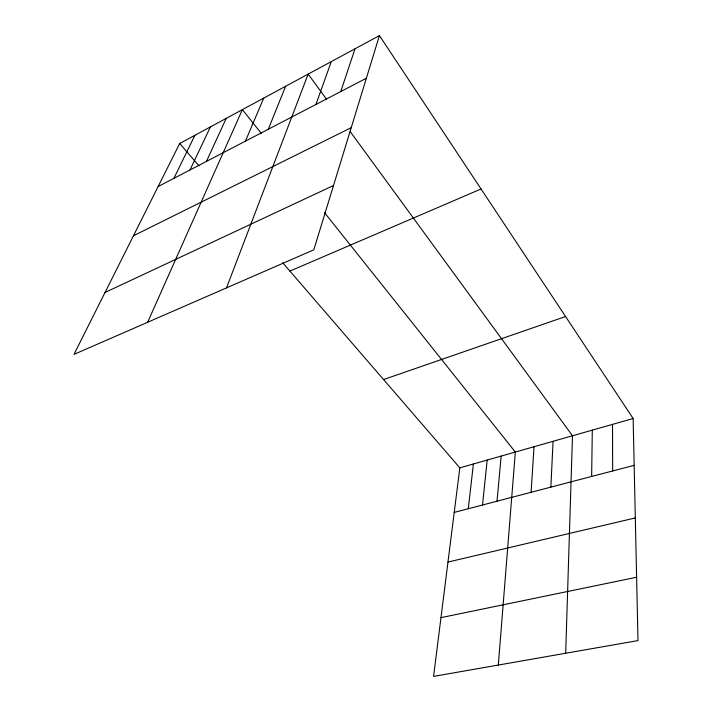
<?xml version="1.0" encoding="UTF-8"?>
<svg xmlns="http://www.w3.org/2000/svg" width="712" height="712" viewBox="0 0 712 712"><rect width="100%" height="100%" fill="white"/><g stroke="black" fill="none" stroke-linecap="round" stroke-linejoin="round"><path stroke-width="1.07" d="M591.645 476.462L592.295 430.137M565.684 653.251L572.484 435.78L350.233 131.658M550.865 487.124L553.064 441.307M531.099 492.303L534.027 446.727M498.32 665.053L515.346 452.049L324.512 212.657M497.021 501.212L501.159 456.089M482.531 505.004L487.186 460.068M468.274 508.733L473.409 463.993M282.673 262.728L459.836 467.855L433.572 676.4L637.997 640.586L633.137 418.514L379.434 35.6L179.7 143.495L74.004 354.38L313.814 249.823L379.434 35.6M340.781 91.545L355.03 48.781M315.923 104.477L331.276 61.615M226.496 287.897L308.163 74.093L326.541 99.244M268.273 129.255L285.663 86.25M245.426 141.136L263.743 98.096M147.642 322.278L242.383 109.63L261.268 133.322M206.427 161.419L226.247 118.343M189.997 169.963L210.432 126.896M173.897 178.338L194.919 135.271M158.126 186.544L366.368 78.24M133.456 235.77L351.23 127.67M105.038 292.463L333.51 185.512M289.9 271.094L481.054 188.974M383.572 379.549L565.559 316.52M459.836 467.855L633.137 418.514M454.22 512.409L634.161 465.337M447.973 562.071L635.309 517.927M440.977 617.633L636.608 577.254M179.7 143.495L199.004 165.843M612.507 424.388L612.676 470.961"/></g></svg>
